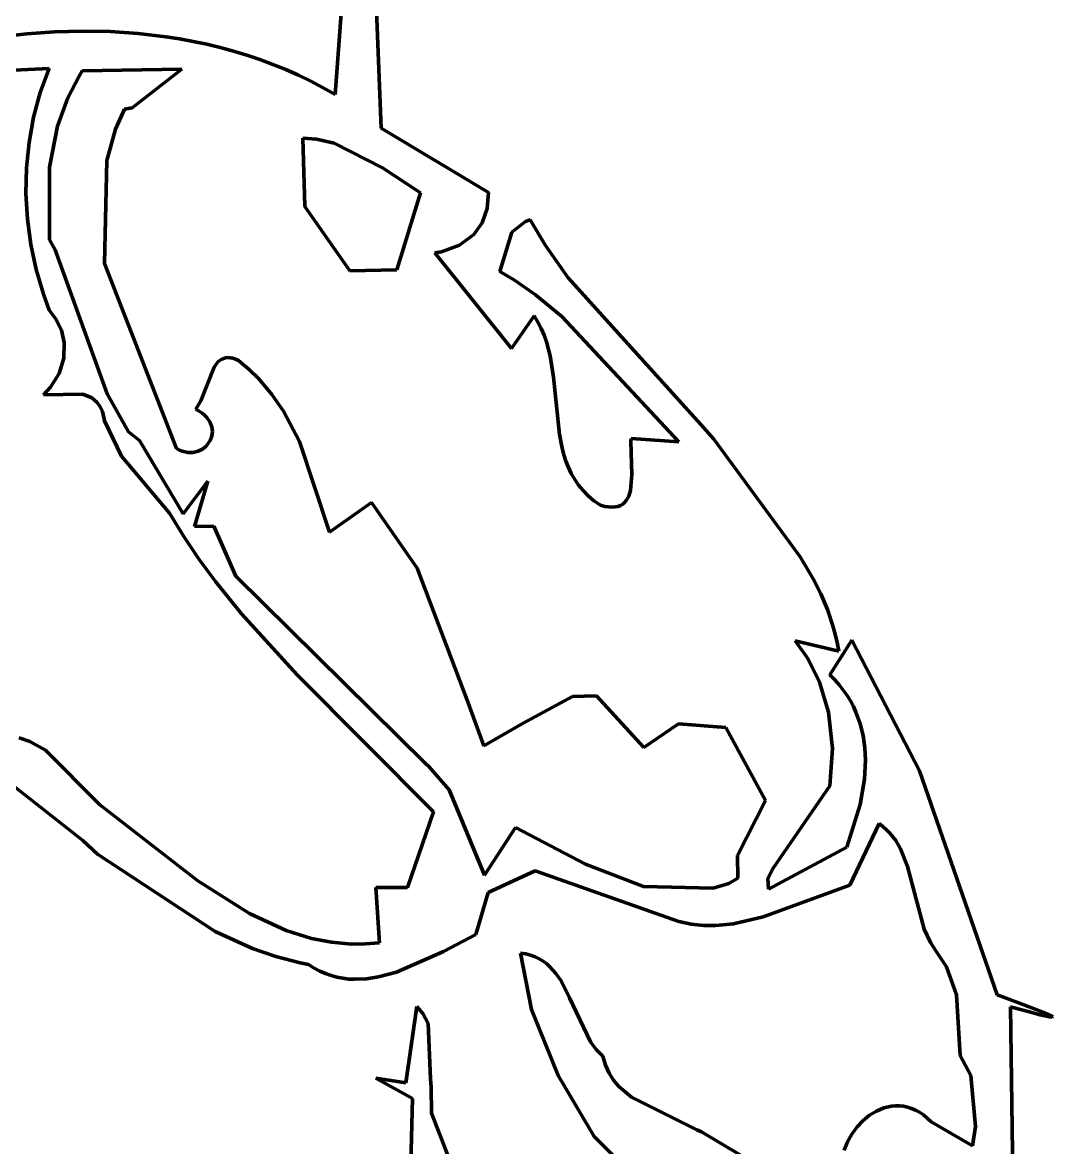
# Model space of a CAD drawing. Header units: millimetres. Extents: x 0 to 7.9, y 0 to 11.
# Drawn here: x 4.098 to 4.994, y 8.378 to 9.357 of the extents above; entities that cross this region are included whole.
import ezdxf

# ---------------------------------------------------------------- set-up
doc = ezdxf.new("R2010")
doc.units = ezdxf.units.MM
doc.layers.add('color#020202ff', color=7, linetype='CONTINUOUS', lineweight=100)
doc.layers.add('color#ffffffff', color=7, linetype='CONTINUOUS', lineweight=100)

msp = doc.modelspace()

# ---------------------------------------------------------------- linework, layer by layer
at = {"layer": 'color#020202ff'}
for p, q in [((4.40419, 9.4032), (4.40961, 9.26461)), ((4.36971, 9.29383), (4.37611, 9.3803)), ((4.07735, 9.344), (4.10137, 9.34674)), ((4.10137, 9.34674), (4.12555, 9.34844)), ((4.12555, 9.34844), (4.14982, 9.34908)), ((4.14982, 9.34908), (4.1741, 9.34861)), ((4.1741, 9.34861), (4.19831, 9.34699)), ((4.19831, 9.34699), (4.22237, 9.34417)), ((4.22237, 9.34417), (4.23432, 9.3423)), ((4.23432, 9.3423), (4.2462, 9.34011)), ((4.2462, 9.34011), (4.25801, 9.33761)), ((4.25801, 9.33761), (4.26973, 9.33478)), ((4.26973, 9.33478), (4.28136, 9.33162)), ((4.28136, 9.33162), (4.29287, 9.32812)), ((4.29287, 9.32812), (4.30428, 9.32429)), ((4.30428, 9.32429), (4.31555, 9.32011)), ((4.12082, 9.31662), (4.02749, 9.31188)), ((4.11318, 9.29568), (4.12082, 9.31662)), ((4.14977, 9.31444), (4.1469, 9.30982)), ((4.23623, 9.31598), (4.14977, 9.31444)), ((4.19314, 9.28236), (4.23623, 9.31598)), ((4.31555, 9.32011), (4.3267, 9.31557)), ((4.3267, 9.31557), (4.33769, 9.31068)), ((4.1469, 9.30982), (4.13705, 9.2909)), ((4.33769, 9.31068), (4.34853, 9.30544)), ((4.34853, 9.30544), (4.35921, 9.29982)), ((4.10738, 9.27418), (4.11318, 9.29568)), ((4.35921, 9.29982), (4.36971, 9.29383)), ((4.13705, 9.2909), (4.12812, 9.26638)), ((4.17861, 9.26373), (4.18653, 9.2812)), ((4.18653, 9.2812), (4.19314, 9.28236)), ((4.1034, 9.25227), (4.10738, 9.27418)), ((4.12812, 9.26638), (4.12117, 9.23077)), ((4.17113, 9.23655), (4.17861, 9.26373)), ((4.34146, 9.25599), (4.34327, 9.19641)), ((4.35354, 9.25507), (4.34146, 9.25599)), ((4.36885, 9.25154), (4.35354, 9.25507)), ((4.40961, 9.26461), (4.50302, 9.20868)), ((4.10121, 9.23009), (4.1034, 9.25227)), ((4.4109, 9.23026), (4.36885, 9.25154)), ((4.16902, 9.14687), (4.17113, 9.23655)), ((4.10076, 9.20779), (4.10121, 9.23009)), ((4.12117, 9.23077), (4.12132, 9.16746)), ((4.44397, 9.2084), (4.4109, 9.23026)), ((4.10204, 9.18551), (4.10076, 9.20779)), ((4.42343, 9.14135), (4.44397, 9.2084)), ((4.50302, 9.20868), (4.5019, 9.19468)), ((4.34327, 9.19641), (4.38254, 9.1407)), ((4.5019, 9.19468), (4.49752, 9.1824)), ((4.105, 9.16339), (4.10204, 9.18551)), ((4.49752, 9.1824), (4.49017, 9.17211)), ((4.52322, 9.17413), (4.53536, 9.18337)), ((4.53536, 9.18337), (4.53929, 9.18492)), ((4.53929, 9.18492), (4.55259, 9.16266)), ((4.12132, 9.16746), (4.12615, 9.15882)), ((4.49017, 9.17211), (4.47787, 9.16277)), ((4.51281, 9.13998), (4.52322, 9.17413)), ((4.10963, 9.14159), (4.105, 9.16339)), ((4.12615, 9.15882), (4.17125, 9.03373)), ((4.46228, 9.15714), (4.45645, 9.15618)), ((4.47787, 9.16277), (4.46228, 9.15714)), ((4.55259, 9.16266), (4.57238, 9.13457)), ((4.45645, 9.15618), (4.52301, 9.07311)), ((4.11588, 9.12026), (4.10963, 9.14159)), ((4.23159, 8.98595), (4.16902, 9.14687)), ((4.38254, 9.1407), (4.42343, 9.14135)), ((4.52568, 9.13237), (4.51281, 9.13998)), ((4.54401, 9.1197), (4.52568, 9.13237)), ((4.57238, 9.13457), (4.68766, 9.00703)), ((4.12093, 9.10636), (4.11588, 9.12026)), ((4.56688, 9.10083), (4.54401, 9.1197)), ((4.12653, 9.0992), (4.12093, 9.10636)), ((4.13162, 9.08893), (4.12653, 9.0992)), ((4.52301, 9.07311), (4.54272, 9.1014)), ((4.54272, 9.1014), (4.54603, 9.09596)), ((4.66866, 8.99183), (4.56688, 9.10083)), ((4.13411, 9.07817), (4.13162, 9.08893)), ((4.54603, 9.09596), (4.54889, 9.09036)), ((4.54889, 9.09036), (4.55135, 9.08462)), ((4.55135, 9.08462), (4.55343, 9.07876)), ((4.13371, 9.06453), (4.13411, 9.07817)), ((4.55343, 9.07876), (4.55664, 9.06673)), ((4.12962, 9.05133), (4.13371, 9.06453)), ((4.26806, 9.06164), (4.26438, 9.05683)), ((4.27101, 9.06382), (4.26806, 9.06164)), ((4.27444, 9.06499), (4.27101, 9.06382)), ((4.27637, 9.06515), (4.27444, 9.06499)), ((4.27844, 9.065), (4.27637, 9.06515)), ((4.28067, 9.06451), (4.27844, 9.065)), ((4.28307, 9.06367), (4.28067, 9.06451)), ((4.28565, 9.06246), (4.28307, 9.06367)), ((4.29485, 9.0548), (4.28565, 9.06246)), ((4.55664, 9.06673), (4.55968, 9.04814)), ((4.12207, 9.03925), (4.12962, 9.05133)), ((4.26438, 9.05683), (4.25284, 9.0274)), ((4.30331, 9.04652), (4.29485, 9.0548)), ((4.3147, 9.03304), (4.30331, 9.04652)), ((4.55968, 9.04814), (4.56478, 8.99826)), ((4.11596, 9.03281), (4.12207, 9.03925)), ((4.1501, 9.03339), (4.11596, 9.03281)), ((4.15791, 9.03005), (4.1501, 9.03339)), ((4.16273, 9.02599), (4.15791, 9.03005)), ((4.17125, 9.03373), (4.18995, 9.00049)), ((4.32468, 9.01846), (4.3147, 9.03304)), ((4.1653, 9.02242), (4.16273, 9.02599)), ((4.16729, 9.0181), (4.1653, 9.02242)), ((4.25284, 9.0274), (4.2486, 9.02013)), ((4.2486, 9.02013), (4.25146, 9.01853)), ((4.16861, 9.01296), (4.16729, 9.0181)), ((4.169, 9.01007), (4.16861, 9.01296)), ((4.25146, 9.01853), (4.25397, 9.01682)), ((4.25397, 9.01682), (4.25615, 9.015)), ((4.25615, 9.015), (4.25799, 9.0131)), ((4.25799, 9.0131), (4.26075, 9.0091)), ((4.33858, 8.99228), (4.32468, 9.01846)), ((4.18371, 8.97929), (4.169, 9.01007)), ((4.26075, 9.0091), (4.26234, 9.00496)), ((4.26234, 9.00496), (4.26285, 9.0008)), ((4.26285, 9.0008), (4.26238, 8.99677)), ((4.68766, 9.00703), (4.69902, 8.99417)), ((4.18995, 9.00049), (4.19952, 8.99305)), ((4.19952, 8.99305), (4.23752, 8.92931)), ((4.26101, 8.99298), (4.25749, 8.98807)), ((4.26238, 8.99677), (4.26101, 8.99298)), ((4.36479, 8.91336), (4.33858, 8.99228)), ((4.56478, 8.99826), (4.56707, 8.98638)), ((4.62693, 8.99227), (4.62707, 8.99461)), ((4.62778, 8.96345), (4.62693, 8.99227)), ((4.62707, 8.99461), (4.66866, 8.99183)), ((4.69902, 8.99417), (4.77423, 8.89198)), ((4.23418, 8.98463), (4.23159, 8.98595)), ((4.23672, 8.98364), (4.23418, 8.98463)), ((4.24165, 8.98257), (4.23672, 8.98364)), ((4.24628, 8.98261), (4.24165, 8.98257)), ((4.25053, 8.98363), (4.24628, 8.98261)), ((4.25429, 8.98549), (4.25053, 8.98363)), ((4.25749, 8.98807), (4.25429, 8.98549)), ((4.56707, 8.98638), (4.56859, 8.98062)), ((4.22559, 8.9299), (4.18371, 8.97929)), ((4.56859, 8.98062), (4.57041, 8.97499)), ((4.57041, 8.97499), (4.57256, 8.96951)), ((4.57256, 8.96951), (4.57509, 8.9642)), ((4.57509, 8.9642), (4.57804, 8.95907)), ((4.62652, 8.94943), (4.62778, 8.96345)), ((4.23752, 8.92931), (4.25905, 8.95751)), ((4.25905, 8.95751), (4.24724, 8.91831)), ((4.57804, 8.95907), (4.58145, 8.95414)), ((4.58145, 8.95414), (4.58535, 8.94942)), ((4.58535, 8.94942), (4.58978, 8.94492)), ((4.58978, 8.94492), (4.59479, 8.94067)), ((4.62286, 8.94075), (4.62506, 8.94471)), ((4.62506, 8.94471), (4.62652, 8.94943)), ((4.40121, 8.93899), (4.36479, 8.91336)), ((4.44103, 8.88197), (4.40121, 8.93899)), ((4.59479, 8.94067), (4.60041, 8.93668)), ((4.60041, 8.93668), (4.60414, 8.93574)), ((4.60414, 8.93574), (4.60752, 8.9352)), ((4.60752, 8.9352), (4.61057, 8.93504)), ((4.61057, 8.93504), (4.61331, 8.93522)), ((4.61331, 8.93522), (4.61575, 8.93575)), ((4.61575, 8.93575), (4.61791, 8.93658)), ((4.61791, 8.93658), (4.6198, 8.9377)), ((4.6198, 8.9377), (4.62145, 8.9391)), ((4.62145, 8.9391), (4.62286, 8.94075)), ((4.23813, 8.90939), (4.22559, 8.9299)), ((4.24724, 8.91831), (4.26417, 8.91856)), ((4.26417, 8.91856), (4.28323, 8.87512)), ((4.25152, 8.88954), (4.23813, 8.90939)), ((4.26569, 8.8703), (4.25152, 8.88954)), ((4.77423, 8.89198), (4.78545, 8.87281)), ((4.28323, 8.87512), (4.44818, 8.71216)), ((4.4854, 8.76502), (4.44103, 8.88197)), ((4.28819, 8.8424), (4.26569, 8.8703)), ((4.78545, 8.87281), (4.79205, 8.8596)), ((4.79205, 8.8596), (4.79783, 8.84598)), ((4.79783, 8.84598), (4.80266, 8.83189)), ((4.3366, 8.78929), (4.28819, 8.8424)), ((4.80266, 8.83189), (4.80468, 8.82466)), ((4.80468, 8.82466), (4.80642, 8.81729)), ((4.80787, 8.80978), (4.76992, 8.81875)), ((4.76992, 8.81875), (4.78073, 8.80336)), ((4.79985, 8.78914), (4.81921, 8.81924)), ((4.80642, 8.81729), (4.80787, 8.80978)), ((4.81921, 8.81924), (4.87787, 8.7058)), ((4.78073, 8.80336), (4.79104, 8.78288)), ((4.45531, 8.67019), (4.3366, 8.78929)), ((4.80416, 8.78489), (4.79985, 8.78914)), ((4.79104, 8.78288), (4.79893, 8.75688)), ((4.8081, 8.78051), (4.80416, 8.78489)), ((4.81169, 8.776), (4.8081, 8.78051)), ((4.81493, 8.77138), (4.81169, 8.776)), ((4.5761, 8.77038), (4.53309, 8.74718)), ((4.59708, 8.7709), (4.5761, 8.77038)), ((4.63822, 8.7259), (4.59708, 8.7709)), ((4.81784, 8.76665), (4.81493, 8.77138)), ((4.82043, 8.76181), (4.81784, 8.76665)), ((4.49898, 8.72753), (4.4854, 8.76502)), ((4.79893, 8.75688), (4.80234, 8.72518)), ((4.8227, 8.75688), (4.82043, 8.76181)), ((4.82636, 8.74676), (4.8227, 8.75688)), ((4.53309, 8.74718), (4.49898, 8.72753)), ((4.66834, 8.74659), (4.63822, 8.7259)), ((4.70953, 8.74341), (4.66834, 8.74659)), ((4.82888, 8.73636), (4.82636, 8.74676)), ((4.7439, 8.67983), (4.70953, 8.74341)), ((4.0947, 8.73434), (4.10405, 8.73139)), ((4.10405, 8.73139), (4.11767, 8.72365)), ((4.83037, 8.72571), (4.82888, 8.73636)), ((4.11767, 8.72365), (4.16464, 8.67636)), ((4.80234, 8.72518), (4.79998, 8.69275)), ((4.83089, 8.7149), (4.83037, 8.72571)), ((4.15022, 8.64503), (4.06457, 8.71232)), ((4.44818, 8.71216), (4.45115, 8.70952)), ((4.45115, 8.70952), (4.46883, 8.68914)), ((4.83007, 8.69847), (4.83089, 8.7149)), ((4.8264, 8.67652), (4.83007, 8.69847)), ((4.87787, 8.7058), (4.94558, 8.51094)), ((4.46883, 8.68914), (4.49956, 8.61509)), ((4.79998, 8.69275), (4.7507, 8.62103)), ((4.71973, 8.6321), (4.7439, 8.67983)), ((4.16464, 8.67636), (4.25037, 8.61008)), ((4.43253, 8.60433), (4.45531, 8.67019)), ((4.81478, 8.63927), (4.8264, 8.67652)), ((4.84272, 8.6599), (4.81728, 8.60635)), ((4.84619, 8.65729), (4.84272, 8.6599)), ((4.49956, 8.61509), (4.52655, 8.65652)), ((4.52655, 8.65652), (4.5875, 8.62453)), ((4.84936, 8.65449), (4.84619, 8.65729)), ((4.85224, 8.65151), (4.84936, 8.65449)), ((4.85723, 8.64506), (4.85224, 8.65151)), ((4.16295, 8.63338), (4.15022, 8.64503)), ((4.74674, 8.6027), (4.81478, 8.63927)), ((4.86132, 8.63804), (4.85723, 8.64506)), ((4.26525, 8.56613), (4.16295, 8.63338)), ((4.71989, 8.61234), (4.71973, 8.6321)), ((4.86744, 8.62264), (4.86132, 8.63804)), ((4.5875, 8.62453), (4.63787, 8.60519)), ((4.7507, 8.62103), (4.74596, 8.61215)), ((4.88211, 8.56819), (4.86744, 8.62264)), ((4.25037, 8.61008), (4.29505, 8.58162)), ((4.54374, 8.61877), (4.50291, 8.59995)), ((4.66865, 8.57462), (4.54374, 8.61877)), ((4.71219, 8.60789), (4.71989, 8.61234)), ((4.74596, 8.61215), (4.74674, 8.6027)), ((4.40819, 8.55617), (4.40511, 8.60434)), ((4.40511, 8.60434), (4.43253, 8.60433)), ((4.50291, 8.59995), (4.49211, 8.5633)), ((4.63787, 8.60519), (4.69861, 8.60375)), ((4.69861, 8.60375), (4.71219, 8.60789)), ((4.81728, 8.60635), (4.74197, 8.57874)), ((4.29505, 8.58162), (4.32695, 8.56699)), ((4.67938, 8.57239), (4.66865, 8.57462)), ((4.69002, 8.57128), (4.67938, 8.57239)), ((4.70057, 8.57119), (4.69002, 8.57128)), ((4.71623, 8.57272), (4.70057, 8.57119)), ((4.74197, 8.57874), (4.71623, 8.57272)), ((4.29779, 8.55124), (4.26525, 8.56613)), ((4.32695, 8.56699), (4.34918, 8.56008)), ((4.49211, 8.5633), (4.46383, 8.54856)), ((4.8875, 8.55652), (4.88211, 8.56819)), ((4.31817, 8.54417), (4.29779, 8.55124)), ((4.34918, 8.56008), (4.36636, 8.55672)), ((4.36636, 8.55672), (4.38399, 8.55515)), ((4.38399, 8.55515), (4.39599, 8.55519)), ((4.39599, 8.55519), (4.40819, 8.55617)), ((4.89211, 8.54927), (4.8875, 8.55652)), ((4.33929, 8.53874), (4.31817, 8.54417)), ((4.46383, 8.54856), (4.4231, 8.53076)), ((4.54056, 8.49809), (4.53085, 8.54719)), ((4.53085, 8.54719), (4.53543, 8.54648)), ((4.53543, 8.54648), (4.53967, 8.54541)), ((4.53967, 8.54541), (4.54359, 8.54399)), ((4.54359, 8.54399), (4.54722, 8.54227)), ((4.54722, 8.54227), (4.55058, 8.54024)), ((4.90155, 8.53527), (4.89211, 8.54927)), ((4.34652, 8.53734), (4.33929, 8.53874)), ((4.35135, 8.53423), (4.34652, 8.53734)), ((4.35625, 8.53158), (4.35135, 8.53423)), ((4.36121, 8.52939), (4.35625, 8.53158)), ((4.55058, 8.54024), (4.55368, 8.53795)), ((4.55368, 8.53795), (4.55655, 8.53539)), ((4.55655, 8.53539), (4.56168, 8.52961)), ((4.91016, 8.51087), (4.90155, 8.53527)), ((4.36622, 8.52763), (4.36121, 8.52939)), ((4.37127, 8.52628), (4.36622, 8.52763)), ((4.37636, 8.52532), (4.37127, 8.52628)), ((4.38149, 8.52472), (4.37636, 8.52532)), ((4.38664, 8.52447), (4.38149, 8.52472)), ((4.39702, 8.52494), (4.38664, 8.52447)), ((4.40745, 8.52655), (4.39702, 8.52494)), ((4.4231, 8.53076), (4.40745, 8.52655)), ((4.56168, 8.52961), (4.56612, 8.52307)), ((4.56612, 8.52307), (4.57361, 8.50836)), ((4.57361, 8.50836), (4.59186, 8.46997)), ((4.91323, 8.45827), (4.91016, 8.51087)), ((4.94558, 8.51094), (4.95089, 8.5089)), ((4.95089, 8.5089), (4.97701, 8.49908)), ((4.43103, 8.43434), (4.44082, 8.50071)), ((4.44082, 8.50071), (4.44607, 8.49482)), ((4.44607, 8.49482), (4.4505, 8.48605)), ((4.56361, 8.44082), (4.54056, 8.49809)), ((4.9647, 8.49836), (4.95722, 8.50039)), ((4.95722, 8.50039), (4.95922, 8.3451)), ((4.97119, 8.49662), (4.9647, 8.49836)), ((4.97677, 8.49517), (4.97119, 8.49662)), ((4.98145, 8.49399), (4.97677, 8.49517)), ((4.97701, 8.49908), (4.98293, 8.49679)), ((4.98531, 8.49306), (4.98145, 8.49399)), ((4.98293, 8.49679), (4.98789, 8.49479)), ((4.98837, 8.49238), (4.98531, 8.49306)), ((4.98789, 8.49479), (4.98989, 8.49393)), ((4.99069, 8.49192), (4.98837, 8.49238)), ((4.98989, 8.49393), (4.99151, 8.49318)), ((4.99231, 8.49168), (4.99069, 8.49192)), ((4.99151, 8.49318), (4.9927, 8.49257)), ((4.9927, 8.49257), (4.99342, 8.4921)), ((4.99342, 8.4921), (4.99363, 8.49178)), ((4.4505, 8.48605), (4.45254, 8.43798)), ((4.99327, 8.49164), (4.99231, 8.49168)), ((4.99363, 8.49178), (4.99327, 8.49164)), ((4.59186, 8.46997), (4.59674, 8.46335)), ((4.59674, 8.46335), (4.60242, 8.45749)), ((4.60242, 8.45749), (4.60479, 8.44982)), ((4.92256, 8.44073), (4.91323, 8.45827)), ((4.60479, 8.44982), (4.60798, 8.44294)), ((4.60798, 8.44294), (4.6119, 8.43678)), ((4.43682, 8.42067), (4.40511, 8.43861)), ((4.40511, 8.43861), (4.43103, 8.43434)), ((4.45254, 8.43798), (4.45314, 8.43058)), ((4.59495, 8.38782), (4.56361, 8.44082)), ((4.6119, 8.43678), (4.61649, 8.43125)), ((4.92653, 8.39639), (4.92256, 8.44073)), ((4.45314, 8.43058), (4.45343, 8.40803)), ((4.61649, 8.43125), (4.62731, 8.42183)), ((4.43476, 8.32555), (4.43682, 8.42067)), ((4.62731, 8.42183), (4.6842, 8.39362)), ((4.84687, 8.4126), (4.85359, 8.41414)), ((4.85359, 8.41414), (4.85702, 8.41444)), ((4.85702, 8.41444), (4.86048, 8.41441)), ((4.86048, 8.41441), (4.86396, 8.41404)), ((4.86396, 8.41404), (4.86745, 8.41331)), ((4.45343, 8.40803), (4.47902, 8.3427)), ((4.8287, 8.40152), (4.83434, 8.40618)), ((4.83434, 8.40618), (4.84043, 8.40991)), ((4.84043, 8.40991), (4.84687, 8.4126)), ((4.86745, 8.41331), (4.87094, 8.41221)), ((4.87094, 8.41221), (4.87442, 8.41072)), ((4.87442, 8.41072), (4.87788, 8.40884)), ((4.87788, 8.40884), (4.8813, 8.40653)), ((4.8813, 8.40653), (4.88467, 8.4038)), ((4.88467, 8.4038), (4.88798, 8.40063)), ((4.81914, 8.38988), (4.8236, 8.39605)), ((4.8236, 8.39605), (4.8287, 8.40152)), ((4.88798, 8.40063), (4.92409, 8.37952)), ((4.92409, 8.37952), (4.92653, 8.39639)), ((4.70831, 8.27441), (4.59495, 8.38782)), ((4.6842, 8.39362), (4.6884, 8.39169)), ((4.6884, 8.39169), (4.72281, 8.37113)), ((4.8154, 8.38312), (4.81914, 8.38988)), ((4.81247, 8.37589), (4.8154, 8.38312))]:
    msp.add_line(p, q, dxfattribs=at)
at = {"layer": 'color#ffffffff'}
for p, q in [((4.40961, 9.26461), (4.40419, 9.4032)), ((4.37611, 9.3803), (4.36971, 9.29383)), ((4.10137, 9.34674), (4.07735, 9.344)), ((4.12555, 9.34844), (4.10137, 9.34674)), ((4.14982, 9.34908), (4.12555, 9.34844)), ((4.1741, 9.34861), (4.14982, 9.34908)), ((4.19831, 9.34699), (4.1741, 9.34861)), ((4.22237, 9.34417), (4.19831, 9.34699)), ((4.23432, 9.3423), (4.22237, 9.34417)), ((4.2462, 9.34011), (4.23432, 9.3423)), ((4.25801, 9.33761), (4.2462, 9.34011)), ((4.26973, 9.33478), (4.25801, 9.33761)), ((4.28136, 9.33162), (4.26973, 9.33478)), ((4.29287, 9.32812), (4.28136, 9.33162)), ((4.30428, 9.32429), (4.29287, 9.32812)), ((4.31555, 9.32011), (4.30428, 9.32429)), ((4.02749, 9.31188), (4.12082, 9.31662)), ((4.12082, 9.31662), (4.11318, 9.29568)), ((4.1469, 9.30982), (4.14977, 9.31444)), ((4.14977, 9.31444), (4.23623, 9.31598)), ((4.23623, 9.31598), (4.19314, 9.28236)), ((4.3267, 9.31557), (4.31555, 9.32011)), ((4.33769, 9.31068), (4.3267, 9.31557)), ((4.13705, 9.2909), (4.1469, 9.30982)), ((4.34853, 9.30544), (4.33769, 9.31068)), ((4.35921, 9.29982), (4.34853, 9.30544)), ((4.11318, 9.29568), (4.10738, 9.27418)), ((4.36971, 9.29383), (4.35921, 9.29982)), ((4.12812, 9.26638), (4.13705, 9.2909)), ((4.18653, 9.2812), (4.17861, 9.26373)), ((4.19314, 9.28236), (4.18653, 9.2812)), ((4.10738, 9.27418), (4.1034, 9.25227)), ((4.12117, 9.23077), (4.12812, 9.26638)), ((4.17861, 9.26373), (4.17113, 9.23655)), ((4.34146, 9.25599), (4.35354, 9.25507)), ((4.34327, 9.19641), (4.34146, 9.25599)), ((4.35354, 9.25507), (4.36885, 9.25154)), ((4.50302, 9.20868), (4.40961, 9.26461)), ((4.1034, 9.25227), (4.10121, 9.23009)), ((4.36885, 9.25154), (4.4109, 9.23026)), ((4.17113, 9.23655), (4.16902, 9.14687)), ((4.10121, 9.23009), (4.10076, 9.20779)), ((4.12132, 9.16746), (4.12117, 9.23077)), ((4.4109, 9.23026), (4.44397, 9.2084)), ((4.10076, 9.20779), (4.10204, 9.18551)), ((4.44397, 9.2084), (4.42343, 9.14135)), ((4.5019, 9.19468), (4.50302, 9.20868)), ((4.38254, 9.1407), (4.34327, 9.19641)), ((4.49752, 9.1824), (4.5019, 9.19468)), ((4.10204, 9.18551), (4.105, 9.16339)), ((4.49017, 9.17211), (4.49752, 9.1824)), ((4.53536, 9.18337), (4.52322, 9.17413)), ((4.53929, 9.18492), (4.53536, 9.18337)), ((4.55259, 9.16266), (4.53929, 9.18492)), ((4.12615, 9.15882), (4.12132, 9.16746)), ((4.47787, 9.16277), (4.49017, 9.17211)), ((4.52322, 9.17413), (4.51281, 9.13998)), ((4.105, 9.16339), (4.10963, 9.14159)), ((4.17125, 9.03373), (4.12615, 9.15882)), ((4.45645, 9.15618), (4.46228, 9.15714)), ((4.46228, 9.15714), (4.47787, 9.16277)), ((4.57238, 9.13457), (4.55259, 9.16266)), ((4.52301, 9.07311), (4.45645, 9.15618)), ((4.10963, 9.14159), (4.11588, 9.12026)), ((4.16902, 9.14687), (4.23159, 8.98595)), ((4.42343, 9.14135), (4.38254, 9.1407)), ((4.51281, 9.13998), (4.52568, 9.13237)), ((4.52568, 9.13237), (4.54401, 9.1197)), ((4.68766, 9.00703), (4.57238, 9.13457)), ((4.11588, 9.12026), (4.12093, 9.10636)), ((4.54401, 9.1197), (4.56688, 9.10083)), ((4.12093, 9.10636), (4.12653, 9.0992)), ((4.12653, 9.0992), (4.13162, 9.08893)), ((4.54272, 9.1014), (4.52301, 9.07311)), ((4.54603, 9.09596), (4.54272, 9.1014)), ((4.56688, 9.10083), (4.66866, 8.99183)), ((4.13162, 9.08893), (4.13411, 9.07817)), ((4.54889, 9.09036), (4.54603, 9.09596)), ((4.55135, 9.08462), (4.54889, 9.09036)), ((4.55343, 9.07876), (4.55135, 9.08462)), ((4.13411, 9.07817), (4.13371, 9.06453)), ((4.55664, 9.06673), (4.55343, 9.07876)), ((4.13371, 9.06453), (4.12962, 9.05133)), ((4.26438, 9.05683), (4.26806, 9.06164)), ((4.26806, 9.06164), (4.27101, 9.06382)), ((4.27101, 9.06382), (4.27444, 9.06499)), ((4.27444, 9.06499), (4.27637, 9.06515)), ((4.27637, 9.06515), (4.27844, 9.065)), ((4.27844, 9.065), (4.28067, 9.06451)), ((4.28067, 9.06451), (4.28307, 9.06367)), ((4.28307, 9.06367), (4.28565, 9.06246)), ((4.28565, 9.06246), (4.29485, 9.0548)), ((4.55968, 9.04814), (4.55664, 9.06673)), ((4.12962, 9.05133), (4.12207, 9.03925)), ((4.25284, 9.0274), (4.26438, 9.05683)), ((4.29485, 9.0548), (4.30331, 9.04652)), ((4.30331, 9.04652), (4.3147, 9.03304)), ((4.56478, 8.99826), (4.55968, 9.04814)), ((4.12207, 9.03925), (4.11596, 9.03281)), ((4.11596, 9.03281), (4.1501, 9.03339)), ((4.1501, 9.03339), (4.15791, 9.03005)), ((4.15791, 9.03005), (4.16273, 9.02599)), ((4.18995, 9.00049), (4.17125, 9.03373)), ((4.3147, 9.03304), (4.32468, 9.01846)), ((4.16273, 9.02599), (4.1653, 9.02242)), ((4.1653, 9.02242), (4.16729, 9.0181)), ((4.2486, 9.02013), (4.25284, 9.0274)), ((4.25146, 9.01853), (4.2486, 9.02013)), ((4.16729, 9.0181), (4.16861, 9.01296)), ((4.16861, 9.01296), (4.169, 9.01007)), ((4.25397, 9.01682), (4.25146, 9.01853)), ((4.25615, 9.015), (4.25397, 9.01682)), ((4.25799, 9.0131), (4.25615, 9.015)), ((4.26075, 9.0091), (4.25799, 9.0131)), ((4.32468, 9.01846), (4.33858, 8.99228)), ((4.169, 9.01007), (4.18371, 8.97929)), ((4.26234, 9.00496), (4.26075, 9.0091)), ((4.26285, 9.0008), (4.26234, 9.00496)), ((4.26238, 8.99677), (4.26285, 9.0008)), ((4.69902, 8.99417), (4.68766, 9.00703)), ((4.19952, 8.99305), (4.18995, 9.00049)), ((4.23752, 8.92931), (4.19952, 8.99305)), ((4.25749, 8.98807), (4.26101, 8.99298)), ((4.26101, 8.99298), (4.26238, 8.99677)), ((4.33858, 8.99228), (4.36479, 8.91336)), ((4.56707, 8.98638), (4.56478, 8.99826)), ((4.62707, 8.99461), (4.62693, 8.99227)), ((4.62693, 8.99227), (4.62778, 8.96345)), ((4.66866, 8.99183), (4.62707, 8.99461)), ((4.77423, 8.89198), (4.69902, 8.99417)), ((4.23159, 8.98595), (4.23418, 8.98463)), ((4.23418, 8.98463), (4.23672, 8.98364)), ((4.23672, 8.98364), (4.24165, 8.98257)), ((4.24165, 8.98257), (4.24628, 8.98261)), ((4.24628, 8.98261), (4.25053, 8.98363)), ((4.25053, 8.98363), (4.25429, 8.98549)), ((4.25429, 8.98549), (4.25749, 8.98807)), ((4.56859, 8.98062), (4.56707, 8.98638)), ((4.18371, 8.97929), (4.22559, 8.9299)), ((4.57041, 8.97499), (4.56859, 8.98062)), ((4.57256, 8.96951), (4.57041, 8.97499)), ((4.57509, 8.9642), (4.57256, 8.96951)), ((4.57804, 8.95907), (4.57509, 8.9642)), ((4.62778, 8.96345), (4.62652, 8.94943)), ((4.25905, 8.95751), (4.23752, 8.92931)), ((4.24724, 8.91831), (4.25905, 8.95751)), ((4.58145, 8.95414), (4.57804, 8.95907)), ((4.58535, 8.94942), (4.58145, 8.95414)), ((4.58978, 8.94492), (4.58535, 8.94942)), ((4.59479, 8.94067), (4.58978, 8.94492)), ((4.62506, 8.94471), (4.62286, 8.94075)), ((4.62652, 8.94943), (4.62506, 8.94471)), ((4.36479, 8.91336), (4.40121, 8.93899)), ((4.40121, 8.93899), (4.44103, 8.88197)), ((4.60041, 8.93668), (4.59479, 8.94067)), ((4.60414, 8.93574), (4.60041, 8.93668)), ((4.60752, 8.9352), (4.60414, 8.93574)), ((4.61057, 8.93504), (4.60752, 8.9352)), ((4.61331, 8.93522), (4.61057, 8.93504)), ((4.61575, 8.93575), (4.61331, 8.93522)), ((4.61791, 8.93658), (4.61575, 8.93575)), ((4.6198, 8.9377), (4.61791, 8.93658)), ((4.62145, 8.9391), (4.6198, 8.9377)), ((4.62286, 8.94075), (4.62145, 8.9391)), ((4.22559, 8.9299), (4.23813, 8.90939)), ((4.26417, 8.91856), (4.24724, 8.91831)), ((4.28323, 8.87512), (4.26417, 8.91856)), ((4.23813, 8.90939), (4.25152, 8.88954)), ((4.25152, 8.88954), (4.26569, 8.8703)), ((4.78545, 8.87281), (4.77423, 8.89198)), ((4.44818, 8.71216), (4.28323, 8.87512)), ((4.44103, 8.88197), (4.4854, 8.76502)), ((4.26569, 8.8703), (4.28819, 8.8424)), ((4.79205, 8.8596), (4.78545, 8.87281)), ((4.79783, 8.84598), (4.79205, 8.8596)), ((4.80266, 8.83189), (4.79783, 8.84598)), ((4.28819, 8.8424), (4.3366, 8.78929)), ((4.80468, 8.82466), (4.80266, 8.83189)), ((4.80642, 8.81729), (4.80468, 8.82466)), ((4.78073, 8.80336), (4.76992, 8.81875)), ((4.76992, 8.81875), (4.80787, 8.80978)), ((4.81921, 8.81924), (4.79985, 8.78914)), ((4.80787, 8.80978), (4.80642, 8.81729)), ((4.87787, 8.7058), (4.81921, 8.81924)), ((4.79104, 8.78288), (4.78073, 8.80336)), ((4.3366, 8.78929), (4.45531, 8.67019)), ((4.79985, 8.78914), (4.80416, 8.78489)), ((4.79893, 8.75688), (4.79104, 8.78288)), ((4.80416, 8.78489), (4.8081, 8.78051)), ((4.8081, 8.78051), (4.81169, 8.776)), ((4.81169, 8.776), (4.81493, 8.77138)), ((4.53309, 8.74718), (4.5761, 8.77038)), ((4.5761, 8.77038), (4.59708, 8.7709)), ((4.59708, 8.7709), (4.63822, 8.7259)), ((4.81493, 8.77138), (4.81784, 8.76665)), ((4.81784, 8.76665), (4.82043, 8.76181)), ((4.4854, 8.76502), (4.49898, 8.72753)), ((4.80234, 8.72518), (4.79893, 8.75688)), ((4.82043, 8.76181), (4.8227, 8.75688)), ((4.8227, 8.75688), (4.82636, 8.74676)), ((4.49898, 8.72753), (4.53309, 8.74718)), ((4.63822, 8.7259), (4.66834, 8.74659)), ((4.66834, 8.74659), (4.70953, 8.74341)), ((4.82636, 8.74676), (4.82888, 8.73636)), ((4.70953, 8.74341), (4.7439, 8.67983)), ((4.10405, 8.73139), (4.0947, 8.73434)), ((4.11767, 8.72365), (4.10405, 8.73139)), ((4.82888, 8.73636), (4.83037, 8.72571)), ((4.16464, 8.67636), (4.11767, 8.72365)), ((4.79998, 8.69275), (4.80234, 8.72518)), ((4.83037, 8.72571), (4.83089, 8.7149)), ((4.06457, 8.71232), (4.15022, 8.64503)), ((4.45115, 8.70952), (4.44818, 8.71216)), ((4.46883, 8.68914), (4.45115, 8.70952)), ((4.83089, 8.7149), (4.83007, 8.69847)), ((4.83007, 8.69847), (4.8264, 8.67652)), ((4.94558, 8.51094), (4.87787, 8.7058)), ((4.49956, 8.61509), (4.46883, 8.68914)), ((4.7507, 8.62103), (4.79998, 8.69275)), ((4.7439, 8.67983), (4.71973, 8.6321)), ((4.25037, 8.61008), (4.16464, 8.67636)), ((4.45531, 8.67019), (4.43253, 8.60433)), ((4.8264, 8.67652), (4.81478, 8.63927)), ((4.81728, 8.60635), (4.84272, 8.6599)), ((4.84272, 8.6599), (4.84619, 8.65729)), ((4.52655, 8.65652), (4.49956, 8.61509)), ((4.5875, 8.62453), (4.52655, 8.65652)), ((4.84619, 8.65729), (4.84936, 8.65449)), ((4.84936, 8.65449), (4.85224, 8.65151)), ((4.85224, 8.65151), (4.85723, 8.64506)), ((4.15022, 8.64503), (4.16295, 8.63338)), ((4.81478, 8.63927), (4.74674, 8.6027)), ((4.85723, 8.64506), (4.86132, 8.63804)), ((4.16295, 8.63338), (4.26525, 8.56613)), ((4.71973, 8.6321), (4.71989, 8.61234)), ((4.86132, 8.63804), (4.86744, 8.62264)), ((4.63787, 8.60519), (4.5875, 8.62453)), ((4.74596, 8.61215), (4.7507, 8.62103)), ((4.86744, 8.62264), (4.88211, 8.56819)), ((4.29505, 8.58162), (4.25037, 8.61008)), ((4.50291, 8.59995), (4.54374, 8.61877)), ((4.54374, 8.61877), (4.66865, 8.57462)), ((4.71989, 8.61234), (4.71219, 8.60789)), ((4.74674, 8.6027), (4.74596, 8.61215)), ((4.43253, 8.60433), (4.40511, 8.60434)), ((4.40511, 8.60434), (4.40819, 8.55617)), ((4.49211, 8.5633), (4.50291, 8.59995)), ((4.69861, 8.60375), (4.63787, 8.60519)), ((4.71219, 8.60789), (4.69861, 8.60375)), ((4.74197, 8.57874), (4.81728, 8.60635)), ((4.32695, 8.56699), (4.29505, 8.58162)), ((4.66865, 8.57462), (4.67938, 8.57239)), ((4.67938, 8.57239), (4.69002, 8.57128)), ((4.69002, 8.57128), (4.70057, 8.57119)), ((4.70057, 8.57119), (4.71623, 8.57272)), ((4.71623, 8.57272), (4.74197, 8.57874)), ((4.26525, 8.56613), (4.29779, 8.55124)), ((4.34918, 8.56008), (4.32695, 8.56699)), ((4.46383, 8.54856), (4.49211, 8.5633)), ((4.88211, 8.56819), (4.8875, 8.55652)), ((4.29779, 8.55124), (4.31817, 8.54417)), ((4.36636, 8.55672), (4.34918, 8.56008)), ((4.38399, 8.55515), (4.36636, 8.55672)), ((4.39599, 8.55519), (4.38399, 8.55515)), ((4.40819, 8.55617), (4.39599, 8.55519)), ((4.8875, 8.55652), (4.89211, 8.54927)), ((4.31817, 8.54417), (4.33929, 8.53874)), ((4.4231, 8.53076), (4.46383, 8.54856)), ((4.53543, 8.54648), (4.53085, 8.54719)), ((4.53085, 8.54719), (4.54056, 8.49809)), ((4.53967, 8.54541), (4.53543, 8.54648)), ((4.54359, 8.54399), (4.53967, 8.54541)), ((4.54722, 8.54227), (4.54359, 8.54399)), ((4.55058, 8.54024), (4.54722, 8.54227)), ((4.89211, 8.54927), (4.90155, 8.53527)), ((4.33929, 8.53874), (4.34652, 8.53734)), ((4.34652, 8.53734), (4.35135, 8.53423)), ((4.35135, 8.53423), (4.35625, 8.53158)), ((4.35625, 8.53158), (4.36121, 8.52939)), ((4.55368, 8.53795), (4.55058, 8.54024)), ((4.55655, 8.53539), (4.55368, 8.53795)), ((4.56168, 8.52961), (4.55655, 8.53539)), ((4.90155, 8.53527), (4.91016, 8.51087)), ((4.36121, 8.52939), (4.36622, 8.52763)), ((4.36622, 8.52763), (4.37127, 8.52628)), ((4.37127, 8.52628), (4.37636, 8.52532)), ((4.37636, 8.52532), (4.38149, 8.52472)), ((4.38149, 8.52472), (4.38664, 8.52447)), ((4.38664, 8.52447), (4.39702, 8.52494)), ((4.39702, 8.52494), (4.40745, 8.52655)), ((4.40745, 8.52655), (4.4231, 8.53076)), ((4.56612, 8.52307), (4.56168, 8.52961)), ((4.57361, 8.50836), (4.56612, 8.52307)), ((4.59186, 8.46997), (4.57361, 8.50836)), ((4.91016, 8.51087), (4.91323, 8.45827)), ((4.95089, 8.5089), (4.94558, 8.51094)), ((4.97701, 8.49908), (4.95089, 8.5089)), ((4.44082, 8.50071), (4.43103, 8.43434)), ((4.44607, 8.49482), (4.44082, 8.50071)), ((4.4505, 8.48605), (4.44607, 8.49482)), ((4.54056, 8.49809), (4.56361, 8.44082)), ((4.95922, 8.3451), (4.95722, 8.50039)), ((4.95722, 8.50039), (4.9647, 8.49836)), ((4.9647, 8.49836), (4.97119, 8.49662)), ((4.97119, 8.49662), (4.97677, 8.49517)), ((4.97677, 8.49517), (4.98145, 8.49399)), ((4.98293, 8.49679), (4.97701, 8.49908)), ((4.98145, 8.49399), (4.98531, 8.49306)), ((4.98789, 8.49479), (4.98293, 8.49679)), ((4.98531, 8.49306), (4.98837, 8.49238)), ((4.98989, 8.49393), (4.98789, 8.49479)), ((4.98837, 8.49238), (4.99069, 8.49192)), ((4.99151, 8.49318), (4.98989, 8.49393)), ((4.99069, 8.49192), (4.99231, 8.49168)), ((4.9927, 8.49257), (4.99151, 8.49318)), ((4.99342, 8.4921), (4.9927, 8.49257)), ((4.99363, 8.49178), (4.99342, 8.4921)), ((4.45254, 8.43798), (4.4505, 8.48605)), ((4.99231, 8.49168), (4.99327, 8.49164)), ((4.99327, 8.49164), (4.99363, 8.49178)), ((4.59674, 8.46335), (4.59186, 8.46997)), ((4.60242, 8.45749), (4.59674, 8.46335)), ((4.60479, 8.44982), (4.60242, 8.45749)), ((4.91323, 8.45827), (4.92256, 8.44073)), ((4.60798, 8.44294), (4.60479, 8.44982)), ((4.6119, 8.43678), (4.60798, 8.44294)), ((4.43103, 8.43434), (4.40511, 8.43861)), ((4.40511, 8.43861), (4.43682, 8.42067)), ((4.45314, 8.43058), (4.45254, 8.43798)), ((4.56361, 8.44082), (4.59495, 8.38782)), ((4.61649, 8.43125), (4.6119, 8.43678)), ((4.92256, 8.44073), (4.92653, 8.39639)), ((4.45343, 8.40803), (4.45314, 8.43058)), ((4.62731, 8.42183), (4.61649, 8.43125)), ((4.43682, 8.42067), (4.43476, 8.32555)), ((4.6842, 8.39362), (4.62731, 8.42183)), ((4.85359, 8.41414), (4.84687, 8.4126)), ((4.85702, 8.41444), (4.85359, 8.41414)), ((4.86048, 8.41441), (4.85702, 8.41444)), ((4.86396, 8.41404), (4.86048, 8.41441)), ((4.86745, 8.41331), (4.86396, 8.41404)), ((4.47902, 8.3427), (4.45343, 8.40803)), ((4.83434, 8.40618), (4.8287, 8.40152)), ((4.84043, 8.40991), (4.83434, 8.40618)), ((4.84687, 8.4126), (4.84043, 8.40991)), ((4.87094, 8.41221), (4.86745, 8.41331)), ((4.87442, 8.41072), (4.87094, 8.41221)), ((4.87788, 8.40884), (4.87442, 8.41072)), ((4.8813, 8.40653), (4.87788, 8.40884)), ((4.88467, 8.4038), (4.8813, 8.40653)), ((4.88798, 8.40063), (4.88467, 8.4038)), ((4.8236, 8.39605), (4.81914, 8.38988)), ((4.8287, 8.40152), (4.8236, 8.39605)), ((4.92409, 8.37952), (4.88798, 8.40063)), ((4.92653, 8.39639), (4.92409, 8.37952)), ((4.59495, 8.38782), (4.70831, 8.27441)), ((4.6884, 8.39169), (4.6842, 8.39362)), ((4.72281, 8.37113), (4.6884, 8.39169)), ((4.81914, 8.38988), (4.8154, 8.38312)), ((4.8154, 8.38312), (4.81247, 8.37589))]:
    msp.add_line(p, q, dxfattribs=at)

doc.saveas('drawing.dxf')
